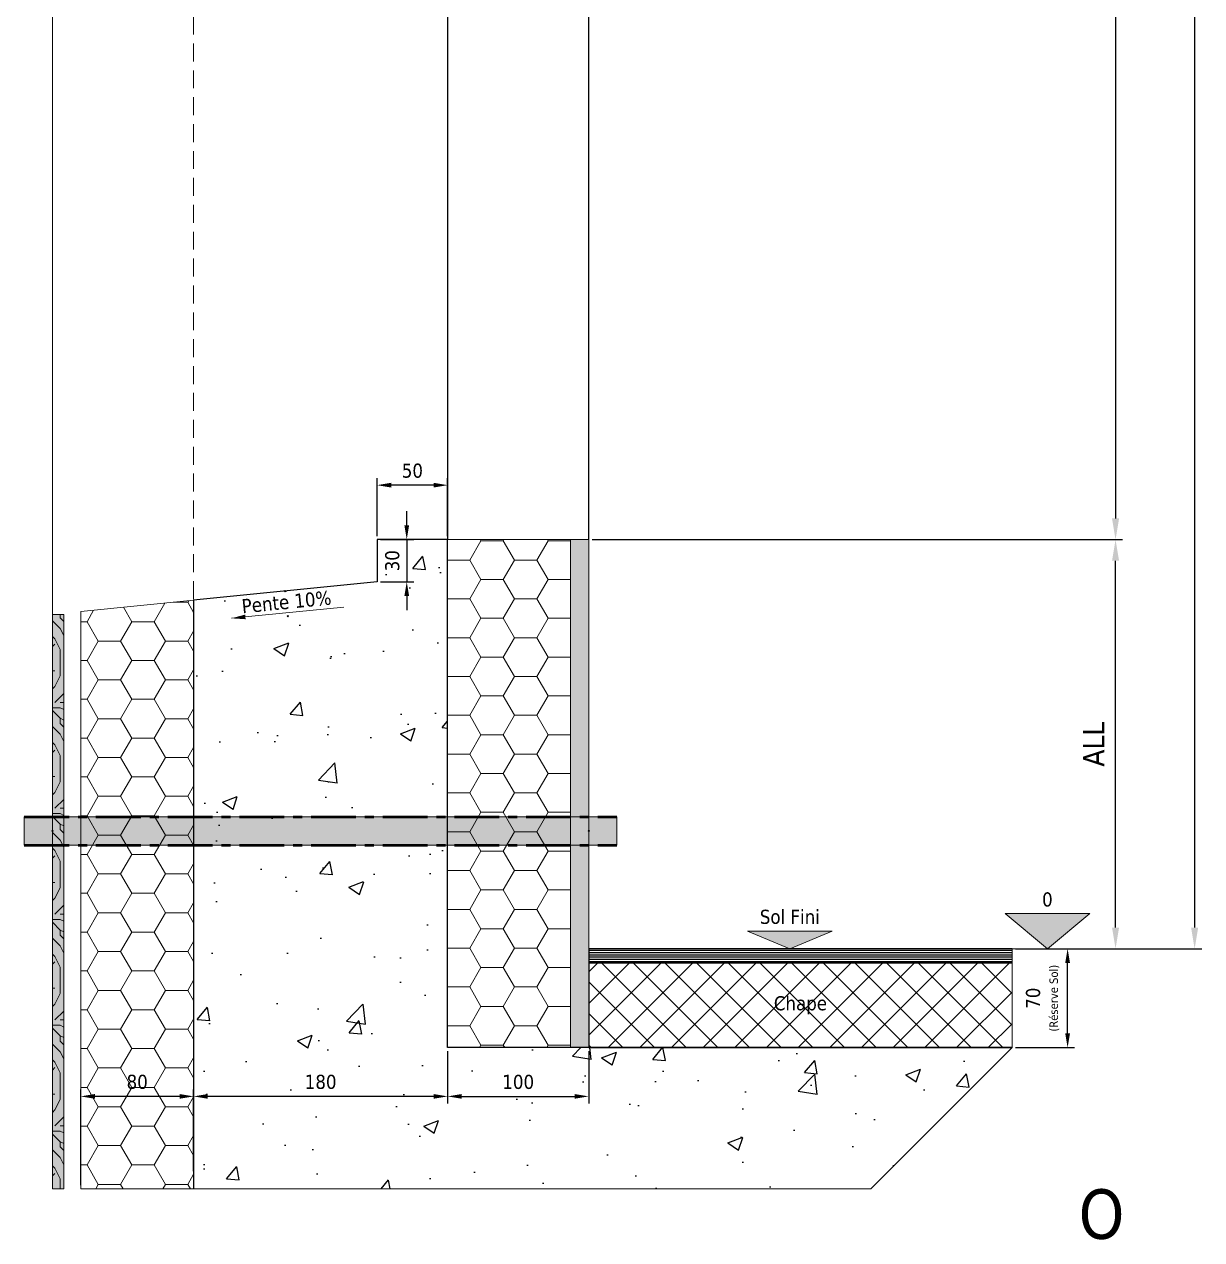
# Model space of a CAD drawing. Header units: millimetres. Extents: x -20000 to 230000, y -17405 to 24510.
# Drawn here: x 144700 to 145534, y 4888 to 5749 of the extents above; entities that cross this region are included whole.
import ezdxf
from ezdxf.enums import TextEntityAlignment as Align

# ---------------------------------------------------------------- set-up
doc = ezdxf.new("R2010")
doc.units = ezdxf.units.MM
doc.header["$PDMODE"] = 35
doc.header["$PDSIZE"] = 0.5
doc.linetypes.add('AXES', pattern=[50.800000000000004, 31.75, -6.35, 6.35, -6.35])
doc.linetypes.add('CACHE', pattern=[9.524999999999999, 6.35, -3.175])
doc.layers.get('0').update_dxf_attribs({"lineweight": 13})
doc.layers.get('Defpoints').update_dxf_attribs({"true_color": 0xc2a584})
for name, color, linetype, lineweight in [('0 - 1 (validé)', 3, 'Continuous', 13), ('1 - Axe', 1, 'AXES', 0), ('1 - BETON', 251, 'Continuous', 25), ('1 - Bois', 44, 'Continuous', 13), ('1 - Béton', 251, 'Continuous', 25), ('1 - Cotation', 32, 'Continuous', 13), ('1 - INTERROMPU', 253, 'CACHE', 13), ('1 - Isolant', 132, 'Continuous', 13), ('1 - Platre', 252, 'Continuous', 13), ('1 - Texte', 7, 'Continuous', 13), ('Texte', 7, 'Continuous', 13)]:
    doc.layers.add(name, color=color, linetype=linetype, lineweight=lineweight)
doc.layers.add('0 - Invisible', color=43, linetype='Continuous', lineweight=0, plot=False)
doc.layers.add('Non visible', color=163, linetype='Continuous', lineweight=25, plot=False)
doc.layers.add('1 - Cache', color=7, linetype='Continuous', lineweight=0, true_color=0xffffff)
doc.styles.get("Standard").update_dxf_attribs({"font": 'ARIALUNI.TTF'})
doc.styles.add('Texte Poralu', font='tahomabd.ttf')
doc.dimstyles.new('100 - 1000', dxfattribs={"dimtxt": 15, "dimasz": 15, "dimexe": 5, "dimexo": 2.5, "dimgap": 8, "dimtad": 1, "dimdec": 1, "dimtxsty": 'Texte Poralu', "dimcen": 10, "dimazin": 0, "dimtfac": 1, "dimtdec": 1, "dimtmove": 0, "dimatfit": 3, "dimfxl": 1, "dimarcsym": 0})
doc.dimstyles.new('30 - 1000', dxfattribs={"dimtxt": 10, "dimasz": 10, "dimexe": 5, "dimexo": 2.5, "dimgap": 5, "dimtad": 1, "dimdec": 1, "dimtxsty": 'Texte Poralu', "dimcen": 5, "dimazin": 0, "dimtfac": 1, "dimtdec": 1, "dimtmove": 0, "dimatfit": 3, "dimfxl": 1, "dimarcsym": 0})

# ---------------------------------------------------------------- blocks, each defined once
blk = doc.blocks.new('Cadre Coupe_Elev')
at = {"layer": 'Defpoints'}
blk.add_point((5000, 5729.996620553562), dxfattribs=at)
at = {"color": 7}
blk.add_attdef('REPERE_1', text='', height=300, dxfattribs=at).set_placement((1000, 9000), align=Align.MIDDLE_CENTER)
at = {"layer": '1 - Texte', "color": 7}
for tag, p in [('DEFINITION1', (5000, 1200)), ('DEFINITION2', (5000, 800))]:
    blk.add_attdef(tag, text='', height=250, dxfattribs=at).set_placement(p, align=Align.MIDDLE_CENTER)
at = {"layer": 'Non visible', "style": 'Texte Poralu'}
for p in [(5447.11721373623, 4905.799125232807), (5447.11721373623, 4605.799125232807)]:
    blk.add_attdef('REPERE_2', text='', height=35, dxfattribs=at).set_placement(p, align=Align.MIDDLE_LEFT)
blk = doc.blocks.new('*U1044')
at = {"layer": '1 - Béton'}
h = blk.add_hatch(dxfattribs=at)
h.set_pattern_fill('ANSI31', color=256, scale=0.5, angle=135)
h.set_pattern_definition([(180, (199.9999999999554, -2.273736754431224e-12), (-3.33066907387547e-16, -1.5875), [])])
h.paths.add_polyline_path([(0, 60.00000000000001), (299.9999999999554, 59.99999999999545), (299.9999999999554, 69.99999999999545), (0, 70)])
h = blk.add_hatch(dxfattribs=at)
h.set_pattern_fill('ANSI37', color=256, scale=5)
h.set_pattern_definition([(45, (199.9999999999554, -2.273736754431224e-12), (-11.22532015133644, 11.22532015133644), []), (135, (199.9999999999554, -2.273736754431224e-12), (-11.22532015133644, -11.22532015133644), [])])
h.paths.add_polyline_path([(0, 0), (299.9999999999554, -6.821210263295947e-12), (299.9999999999554, 59.99999999999545), (0, 60)])
h.paths.add_polyline_path([(125.9083277367138, 20.81766286097819), (173.9506380120663, 20.81766286097819), (173.9506380120663, 42.41940899932608), (125.9083277367138, 42.41940899932608)], flags=24)
at = {"layer": '0 - Invisible'}
for points in [[(0, 60.00000000000001), (299.9999999999554, 59.99999999999545), (299.9999999999554, 69.99999999999545), (0, 70), (0, 60.00000000000001)], [(0, 0), (299.9999999999554, -6.821210263295947e-12), (299.9999999999554, 59.99999999999545), (0, 60), (0, 0)]]:
    blk.add_lwpolyline(points, dxfattribs=at)
at = {"layer": '1 - Béton'}
for points in [[(299.9999999999554, 69.99999999999545), (0, 70), (0, 60.00000000000001), (299.9999999999554, 59.99999999999545)], [(299.9999999999554, 59.99999999999545), (0, 60.00000000000001), (0, 0), (299.9999999999554, -6.821210263295947e-12)]]:
    blk.add_lwpolyline(points, dxfattribs=at)
at = {"layer": 'Texte', "insert": (149.9999999999777, 29.99999999999767), "char_height": 10, "attachment_point": 5, "style": 'Texte Poralu'}
blk.add_mtext_dynamic_manual_height_columns('Chape', width=29.38230259003263, gutter_width=50, heights=[0], dxfattribs=at)
blk = doc.blocks.new('*U1049')
at = {"layer": '1 - Isolant'}
h = blk.add_hatch(dxfattribs=at)
h.set_pattern_fill('HONEY', color=256, scale=5)
h.set_pattern_definition([(0, (-58597.14088961112, -19597.49265059402), (23.8125, 13.748153225), [15.875, -31.75]), (120, (-58597.14088961112, -19597.49265059402), (-23.81249994797095, 13.74815331511695), [15.87499999999996, -31.74999999999991]), (59.99999999999999, (-58597.14088961112, -19597.49265059402), (5.202904551637744e-08, 27.49630654011694), [-31.75, 15.875])])
h.paths.add_polyline_path([(3.142641432926724e-11, -360.0000000006967), (87.00000000081997, -360.0000000006967), (87.00000000080308, 0), (0, 0)])
at = {"layer": '1 - Platre'}
h = blk.add_hatch(dxfattribs=at)
h.set_pattern_fill('AR-SAND', color=256, scale=0.1)
h.set_pattern_definition([(37.50000000000001, (-58597.14088961112, -19597.49265059402), (-0.1600031295984046, 4.894132373293424), [0, -3.860800000000001, 0, -4.318000000000001, 0, -4.1275]), (7.499999999999999, (-58597.14088961112, -19597.49265059402), (4.495232831380027, 7.168251005683543), [0, -2.0828, 0, -3.4798, 0, -1.3335]), (327.5, (-58600.26508961112, -19597.49265059402), (7.90992370241458, 0.01437184678545691), [0, -1.27, 0, -4.572, 0, -5.969]), (317.5, (-58600.26508961112, -19597.49265059402), (7.635564524722972, 2.229293232572162), [0, -0.635, 0, -2.9972, 0, -3.429])])
h.paths.add_polyline_path([(100.0000000008272, -360.0000000006967), (100.0000000008031, 0), (87.00000000080308, 0), (87.00000000081997, -360.0000000006967)])
at = {"layer": '0 - Invisible'}
for points in [[(3.142641432926724e-11, -360.0000000006967), (87.00000000081997, -360.0000000006967)], [(87.00000000081997, -360.0000000006967), (100.0000000008272, -360.0000000006967)]]:
    blk.add_lwpolyline(points, dxfattribs=at)
at = {"layer": '1 - Isolant'}
blk.add_lwpolyline([(87.00000000081997, -360.0000000006967), (87.00000000080308, 0), (0, 0), (3.142641432926724e-11, -360.0000000006967)], dxfattribs=at)
at = {"layer": '1 - Platre'}
blk.add_lwpolyline([(100.0000000008272, -360.0000000006967), (100.0000000008031, 0), (87.00000000080308, 0), (87.00000000081997, -360.0000000006967)], dxfattribs=at)
blk = doc.blocks.new('*D1631')
at = {"layer": 'Defpoints', "color": 0, "lineweight": -2, "transparency": 16777216}
for p, q in [((145000.0000245561, 5021.232209339347), (145000.0000245561, 4984.157499047593)), ((144820.0000245569, 4936.232209339347), (144820.0000245569, 4994.157499047593)), ((144990.0000245561, 4989.157499047593), (144830.0000245569, 4989.157499047593))]:
    blk.add_line(p, q, dxfattribs=at)
at = {"layer": 'Defpoints', "color": 0, "transparency": 16777216}
for p in [(145000.0000245561, 5023.732209339347), (144820.0000245569, 4989.157499047593), (144820.0000245569, 4933.732209339347)]:
    blk.add_point(p, dxfattribs=at)
for points in [[(144830.0000245569, 4990.82416571426), (144830.0000245569, 4987.490832380926), (144820.0000245569, 4989.157499047593)], [(144990.0000245561, 4990.82416571426), (144990.0000245561, 4987.490832380926), (145000.0000245561, 4989.157499047593)]]:
    blk.add_solid(points, dxfattribs=at)
at = {"layer": 'Defpoints', "color": 0, "transparency": 16777216, "insert": (144910.0000245565, 4999.385840216162), "char_height": 10, "attachment_point": 5, "style": 'Texte Poralu'}
blk.add_mtext('180', dxfattribs=at)
blk = doc.blocks.new('*D1632')
at = {"layer": '1 - Cotation', "color": 0, "lineweight": -2, "transparency": 16777216}
for p, q in [((145000.0000245561, 5021.232209339347), (145000.0000245561, 4984.157499047593)), ((145100.0000245569, 5021.23220933935), (145100.0000245569, 4984.157499047593)), ((145010.0000245561, 4989.157499047593), (145090.0000245569, 4989.157499047593))]:
    blk.add_line(p, q, dxfattribs=at)
at = {"layer": '1 - Cotation', "color": 0, "transparency": 16777216}
for points in [[(145010.0000245561, 4990.82416571426), (145010.0000245561, 4987.490832380926), (145000.0000245561, 4989.157499047593)], [(145090.0000245569, 4990.82416571426), (145090.0000245569, 4987.490832380926), (145100.0000245569, 4989.157499047593)]]:
    blk.add_solid(points, dxfattribs=at)
at = {"layer": 'Defpoints', "color": 0, "transparency": 16777216}
for p in [(145000.0000245561, 5023.732209339347), (145100.0000245569, 5023.73220933935), (145100.0000245569, 4989.157499047593)]:
    blk.add_point(p, dxfattribs=at)
at = {"layer": '1 - Cotation', "color": 0, "transparency": 16777216, "insert": (145050.0000245565, 4999.362334507633), "char_height": 10, "attachment_point": 5, "style": 'Texte Poralu'}
blk.add_mtext('100', dxfattribs=at)
blk = doc.blocks.new('*U199')
blk.add_hatch(color=256).paths.add_polyline_path([(25, 0), (55, 25), (-5, 25)])
blk.add_line((0, 0), (50, 0))
blk.add_lwpolyline([(25, 0), (55, 25), (-5, 25), (25, 0)])
at = {"style": 'Texte Poralu'}
blk.add_attdef('HAUTEUR', text='', height=10, dxfattribs=at).set_placement((25, 34.99999999999997), align=Align.MIDDLE_CENTER)
blk = doc.blocks.new('*U200')
blk.add_hatch(color=256).paths.add_polyline_path([(0, 0), (29.99999999999999, 12.5), (-30.00000000000001, 12.5)])
blk.add_lwpolyline([(0, 0), (29.99999999999999, 12.5), (-30.00000000000001, 12.5), (0, 0)])
at = {"layer": 'Texte', "insert": (-7.105427357601002e-15, 17.5), "char_height": 10, "attachment_point": 8, "style": 'Texte Poralu'}
blk.add_mtext('Sol Fini', dxfattribs=at)
blk = doc.blocks.new('*D1633')
at = {"color": 0, "lineweight": -2, "transparency": 16777216}
for p, q in [((145402.5000245568, 5093.732209339346), (145444.3285174325, 5093.732209339345)), ((145439.3285174325, 5033.732209339346), (145439.3285174325, 5083.732209339345)), ((145402.500024556, 5023.732209339347), (145444.3285174325, 5023.732209339346))]:
    blk.add_line(p, q, dxfattribs=at)
at = {"color": 0, "transparency": 16777216}
for points in [[(145437.6618507658, 5083.732209339345), (145440.9951840991, 5083.732209339345), (145439.3285174325, 5093.732209339345)], [(145437.6618507658, 5033.732209339346), (145440.9951840991, 5033.732209339346), (145439.3285174325, 5023.732209339346)]]:
    blk.add_solid(points, dxfattribs=at)
at = {"layer": 'Defpoints', "color": 0, "transparency": 16777216}
for p in [(145400.0000245568, 5093.732209339346), (145439.3285174325, 5093.732209339345), (145400.000024556, 5023.732209339347)]:
    blk.add_point(p, dxfattribs=at)
at = {"color": 0, "transparency": 16777216, "insert": (145421.6875951132, 5058.732209339369), "char_height": 10, "attachment_point": 5, "rotation": 90, "style": 'Texte Poralu'}
blk.add_mtext('70 \\P{\\H0.6x;(Réserve Sol)}', dxfattribs=at)
blk = doc.blocks.new('*D1634')
at = {"layer": 'Defpoints', "color": 0, "lineweight": -2, "transparency": 16777216}
for p, q in [((144740.0000245569, 4926.23220933935), (144740.0000245569, 4994.157499047589)), ((144810.0000245569, 4989.157499047589), (144750.0000245569, 4989.157499047589)), ((144820.0000245569, 4936.232209339347), (144820.0000245569, 4994.157499047589))]:
    blk.add_line(p, q, dxfattribs=at)
at = {"layer": 'Defpoints', "color": 0, "transparency": 16777216}
for p in [(144740.0000245569, 4989.157499047589), (144820.0000245569, 4933.732209339347), (144740.0000245569, 4923.73220933935)]:
    blk.add_point(p, dxfattribs=at)
for points in [[(144750.0000245569, 4990.824165714256), (144750.0000245569, 4987.490832380922), (144740.0000245569, 4989.157499047589)], [(144810.0000245569, 4990.824165714256), (144810.0000245569, 4987.490832380922), (144820.0000245569, 4989.157499047589)]]:
    blk.add_solid(points, dxfattribs=at)
at = {"layer": 'Defpoints', "color": 0, "transparency": 16777216, "insert": (144780.0000245569, 4999.385840216159), "char_height": 10, "attachment_point": 5, "style": 'Texte Poralu'}
blk.add_mtext('80', dxfattribs=at)
blk = doc.blocks.new('*D1629')
at = {"layer": '1 - Cotation', "color": 0, "lineweight": -2, "transparency": 16777216}
for p, q in [((145002.5000245569, 6144.331641222817), (145478.3065794677, 6144.331641222816)), ((145473.3065794677, 6129.331641222816), (145473.3065794677, 5398.732209340043)), ((145102.5000245569, 5383.732209340044), (145478.3065794677, 5383.732209340043))]:
    blk.add_line(p, q, dxfattribs=at)
at = {"layer": '1 - Cotation', "color": 0, "transparency": 16777216}
for points in [[(145470.8065794677, 6129.331641222816), (145475.8065794677, 6129.331641222816), (145473.3065794677, 6144.331641222816)], [(145470.8065794677, 5398.732209340043), (145475.8065794677, 5398.732209340043), (145473.3065794677, 5383.732209340043)]]:
    blk.add_solid(points, dxfattribs=at)
at = {"layer": 'Defpoints', "color": 0, "transparency": 16777216}
for p in [(145000.0000245569, 6144.331641222817), (145100.0000245569, 5383.732209340044), (145473.3065794677, 5383.732209340043)]:
    blk.add_point(p, dxfattribs=at)
at = {"layer": '1 - Cotation', "color": 0, "transparency": 16777216, "insert": (145457.8065794677, 5764.031925281453), "char_height": 15, "attachment_point": 5, "rotation": 90, "style": 'Texte Poralu'}
blk.add_mtext('H', dxfattribs=at)
blk = doc.blocks.new('*D1630')
at = {"layer": '1 - Cotation', "color": 0, "lineweight": -2, "transparency": 16777216}
for p, q in [((145402.500024557, 6494.331641222817), (145534.3473277371, 6494.331641222816)), ((145529.3473277371, 6479.331641222816), (145529.3473277371, 5108.73220933936)), ((145402.5000245568, 5093.73220933936), (145534.3473277371, 5093.73220933936))]:
    blk.add_line(p, q, dxfattribs=at)
at = {"layer": '1 - Cotation', "color": 0, "transparency": 16777216}
for points in [[(145526.8473277371, 6479.331641222816), (145531.8473277371, 6479.331641222816), (145529.3473277371, 6494.331641222816)], [(145526.8473277371, 5108.73220933936), (145531.8473277371, 5108.73220933936), (145529.3473277371, 5093.73220933936)]]:
    blk.add_solid(points, dxfattribs=at)
at = {"layer": 'Defpoints', "color": 0, "transparency": 16777216}
for p in [(145400.000024557, 6494.331641222817), (145400.0000245568, 5093.73220933936), (145529.3473277371, 5093.73220933936)]:
    blk.add_point(p, dxfattribs=at)
at = {"layer": '1 - Cotation', "color": 0, "transparency": 16777216, "insert": (145513.5753331098, 5794.031925281111), "char_height": 15, "attachment_point": 5, "rotation": 90, "style": 'Texte Poralu'}
blk.add_mtext('HSP', dxfattribs=at)
blk = doc.blocks.new('*U1051')
at = {"layer": '1 - Bois'}
h = blk.add_hatch(dxfattribs=at)
h.set_pattern_fill('352', color=256, scale=75, style=0, pattern_type=2)
h.set_pattern_definition([(0, (408.2500000007862, -17), (75, 75), [22.5, -52.5]), (0, (408.2500000007862, -13.25), (75, 75), [22.5, -52.5]), (0, (412.0000000007862, -5.75), (75, 75), [15, -60]), (0, (415.7500000007862, 1.75), (75, 75), [11.25, -63.75]), (0, (415.7500000007862, 9.25), (75, 75), [7.5, -67.5]), (0, (397.0000000007862, 16.75), (75, 75), [3.75, -18.75, 3.75, -48.75]), (0, (408.2500000007862, 20.5), (75, 75), [3.75, -30, 11.25, -30]), (0, (423.2500000007862, 24.25), (75, 75), [3.75, -3.75, 3.75, -63.75]), (0, (419.5000000007862, 28), (75, 75), [3.75, -71.25]), (0, (415.7500000007862, 35.5), (75, 75), [11.25, -63.75]), (0, (415.7500000007862, 43), (75, 75), [15, -60]), (0, (412.0000000007862, 50.5), (75, 75), [18.75, -22.5, 3.75, -30]), (90, (382.0000000007862, 5.5), (-74.99999999999999, 75), [3.75, -7.5, 18.75, -45]), (90, (385.7500000007862, 13), (-74.99999999999999, 75), [3.75, -3.75, 11.25, -56.25]), (90, (389.5000000007862, 43), (-74.99999999999999, 75), [7.5, -67.5]), (90, (393.2500000007862, 13), (-74.99999999999999, 75), [15, -22.5, 3.75, -33.75]), (90, (397.0000000007862, 54.25), (-74.99999999999999, 75), [3.75, -71.25]), (90, (400.7500000007862, 16.75), (-74.99999999999999, 75), [11.25, -63.75]), (90, (408.2500000007862, 20.5), (-74.99999999999999, 75), [7.5, -67.5]), (90, (415.7500000007862, 20.5), (-74.99999999999999, 75), [3.75, -11.25, 11.25, -48.75]), (90, (419.5000000007862, 24.25), (-74.99999999999999, 75), [3.75, -71.25]), (90, (423.2500000007862, 9.25), (-74.99999999999999, 75), [10.5, -64.5]), (90, (427.0000000007862, -5.75), (-74.99999999999999, 75), [7.5, -67.5]), (90, (434.5000000007862, 24.25), (-74.99999999999999, 75), [3.75, -71.25]), (90, (442.0000000007862, 20.5), (-74.99999999999999, 75), [11.25, -63.75]), (90, (449.5000000007862, 20.5), (-74.99999999999999, 75), [11.25, -63.75]), (45, (438.2500000007862, -9.5), (8.326672684688674e-15, 75.00000000142686), [5.30325, -5.30325, 5.30325, -90.15626715]), (45, (423.2500000007862, 9.25), (8.326672684688674e-15, 75.00000000142686), [10.6065, -95.45951715]), (45, (393.2500000007862, 46.75), (8.326672684688674e-15, 75.00000000142686), [10.6065, -95.45951715]), (45, (408.2500000007862, 28), (8.326672684688674e-15, 75.00000000142686), [10.6065, -95.45951715]), (45, (412.0000000007862, 13), (8.326672684688674e-15, 75.00000000142686), [10.6065, -95.45951715]), (45, (434.5000000007862, -2), (8.326672684688674e-15, 75.00000000142686), [10.6065, -95.45951715]), (45, (427.0000000007862, 1.75), (8.326672684688674e-15, 75.00000000142686), [15.9099, -90.15611715]), (45, (404.5000000007862, 35.5), (8.326672684688674e-15, 75.00000000142686), [5.30325, -100.76276715]), (45, (400.7500000007862, 43), (8.326672684688674e-15, 75.00000000142686), [5.30325, -100.76276715]), (45, (430.7500000007862, 43), (8.326672684688674e-15, 75.00000000142686), [5.30325, -100.76276715]), (45, (400.7500000007862, 5.5), (8.326672684688674e-15, 75.00000000142686), [5.30325, -100.76276715]), (45, (442.0000000007862, 31.75), (8.326672684688674e-15, 75.00000000142686), [5.30325, -100.76276715]), (45, (415.7500000007862, 24.25), (8.326672684688674e-15, 75.00000000142686), [5.30325, -100.76276715]), (45, (423.2500000007862, 31.75), (8.326672684688674e-15, 75.00000000142686), [5.30325, -100.76276715]), (135, (419.5000000007862, 16.75), (-75.00000000142686, 8.326672684688674e-15), [5.30325, -5.30325, 15.9099, -79.54961714999999]), (135, (430.7500000007862, 16.75), (-75.00000000142686, 8.326672684688674e-15), [5.30325, -100.76276715]), (135, (430.7500000007862, -9.5), (-75.00000000142686, 8.326672684688674e-15), [5.30325, -100.76276715]), (135, (415.7500000007862, 9.25), (-75.00000000142686, 8.326672684688674e-15), [5.30325, -100.76276715]), (135, (427.0000000007862, 24.25), (-75.00000000142686, 8.326672684688674e-15), [5.30325, -100.76276715]), (135, (408.2500000007862, 5.5), (-75.00000000142686, 8.326672684688674e-15), [5.30325, -100.76276715]), (135, (438.2500000007862, 5.5), (-75.00000000142686, 8.326672684688674e-15), [5.30325, -100.76276715]), (135, (385.7500000007862, -17), (-75.00000000142686, 8.326672684688674e-15), [5.30325, -100.76276715]), (135, (389.5000000007862, -13.25), (-75.00000000142686, 8.326672684688674e-15), [10.6065, -95.45951715]), (135, (393.2500000007862, -9.5), (-75.00000000142686, 8.326672684688674e-15), [10.6065, -95.45951715]), (135, (400.7500000007862, -9.5), (-75.00000000142686, 8.326672684688674e-15), [10.6065, -95.45951715]), (135, (404.5000000007862, -2), (-75.00000000142686, 8.326672684688674e-15), [10.6065, -95.45951715]), (135, (434.5000000007862, 28), (-75.00000000142686, 8.326672684688674e-15), [10.6065, -95.45951715]), (135, (449.5000000007862, -9.5), (-75.00000000142686, 8.326672684688674e-15), [10.6065, -95.45951715]), (135, (453.2500000007862, 50.5), (-75.00000000142686, 8.326672684688674e-15), [10.6065, -95.45951715]), (135, (453.2500000007862, 43), (-75.00000000142686, 8.326672684688674e-15), [10.6065, -95.45951715]), (135, (445.7500000007862, 39.25), (-75.00000000142686, 8.326672684688674e-15), [10.6065, -95.45951715]), (135, (393.2500000007862, 39.25), (-75.00000000142686, 8.326672684688674e-15), [15.9099, -90.15611715]), (135, (442.0000000007862, 31.75), (-75.00000000142686, 8.326672684688674e-15), [15.9099, -90.15611715]), (26.56505119999999, (400.7500000007862, 54.25), (75.00000000000706, 3.000483611570459e-08), [8.385, -159.320098275]), (26.56505119999999, (400.7500000007862, 16.75), (75.00000000000706, 3.000483611570459e-08), [8.385, -159.320098275]), (26.56505119999999, (408.2500000007862, 39.25), (75.00000000000706, 3.000483611570459e-08), [8.385, -159.320098275]), (26.56505119999999, (430.7500000007862, -13.25), (75.00000000000706, 3.000483611570459e-08), [8.385, -159.320098275]), (26.56505119999999, (427.0000000007862, -5.75), (75.00000000000706, 3.000483611570459e-08), [8.385, -159.320098275]), (26.56505119999999, (404.5000000007862, 9.25), (75.00000000000706, 3.000483611570459e-08), [8.385, -159.320098275]), (26.56505119999999, (404.5000000007862, 46.75), (75.00000000000706, 3.000483611570459e-08), [8.385, -159.320098275]), (26.56505119999999, (427.0000000007862, 24.25), (75.00000000000706, 3.000483611570459e-08), [16.77, -150.935098275]), (63.43494882, (427.0000000007862, 35.5), (3.824898731075166e-09, 75.00000000000705), [8.384999999999978, -159.3200982749996]), (63.43494882, (438.2500000007862, 13), (3.824898731075166e-09, 75.00000000000705), [8.384999999999978, -159.3200982749996]), (63.43494882, (400.7500000007862, 28), (3.824898731075166e-09, 75.00000000000705), [8.384999999999978, -159.3200982749996]), (63.43494882, (385.7500000007862, 31.75), (3.824898731075166e-09, 75.00000000000705), [8.384999999999978, -159.3200982749996]), (63.43494882, (430.7500000007862, 16.75), (3.824898731075166e-09, 75.00000000000705), [8.384999999999978, -159.3200982749996]), (63.43494882, (423.2500000007862, 16.75), (3.824898731075166e-09, 75.00000000000705), [8.384999999999978, -159.3200982749996]), (63.43494882, (393.2500000007862, 28), (3.824898731075166e-09, 75.00000000000705), [16.76999999999996, -150.9350982749997]), (63.43494882, (449.5000000007862, 1.75), (3.824898731075166e-09, 75.00000000000705), [16.76999999999996, -150.9350982749997]), (63.43494882, (442.0000000007862, 5.5), (3.824898731075166e-09, 75.00000000000705), [16.76999999999996, -150.9350982749997]), (116.5650512, (382.0000000007862, -5.75), (-3.000486109572265e-08, 75.00000000000705), [8.384999999999978, -159.3200982749996]), (116.5650512, (382.0000000007862, 35.5), (-3.000486109572265e-08, 75.00000000000705), [8.384999999999978, -159.3200982749996]), (116.5650512, (397.0000000007862, -17), (-3.000486109572265e-08, 75.00000000000705), [8.384999999999978, -159.3200982749996]), (116.5650512, (389.5000000007862, 50.5), (-3.000486109572265e-08, 75.00000000000705), [8.384999999999978, -159.3200982749996]), (116.5650512, (397.0000000007862, 5.5), (-3.000486109572265e-08, 75.00000000000705), [8.384999999999978, -159.3200982749996]), (116.5650512, (412.0000000007862, 13), (-3.000486109572265e-08, 75.00000000000705), [8.384999999999978, -159.3200982749996]), (116.5650512, (419.5000000007862, 28), (-3.000486109572265e-08, 75.00000000000705), [8.384999999999978, -159.3200982749996]), (116.5650512, (385.7500000007862, -2), (2.408598827469133e-05, 75.00001205800363), [8.384999999999978, -159.3200982749996]), (116.5650512, (404.5000000007862, 9.25), (-3.000486109572265e-08, 75.00000000000705), [8.384999999999978, -159.3200982749996]), (116.5650512, (427.0000000007862, 1.75), (-3.000486109572265e-08, 75.00000000000705), [8.384999999999978, -159.3200982749996]), (116.5650512, (434.5000000007862, 9.25), (-3.000486109572265e-08, 75.00000000000705), [8.384999999999978, -159.3200982749996]), (116.5650512, (449.5000000007862, 31.75), (-3.000486109572265e-08, 75.00000000000705), [8.384999999999978, -159.3200982749996]), (116.5650512, (393.2500000007862, 54.25), (-3.000486109572265e-08, 75.00000000000705), [8.384999999999978, -159.3200982749996]), (116.5650512, (382.0000000007862, 50.5), (-3.000486109572265e-08, 75.00000000000705), [16.76999999999996, -150.9350982749997]), (116.5650512, (393.2500000007862, -2), (-3.000486109572265e-08, 75.00000000000705), [16.76999999999996, -150.9350982749997]), (153.43494882, (382.0000000007862, -13.25), (-75.00000000000705, 3.82492371109322e-09), [8.385, -159.320098275]), (153.43494882, (445.7500000007862, -17), (-75.00000000000705, 3.82492371109322e-09), [8.385, -159.320098275]), (153.43494882, (442.0000000007862, 20.5), (-75.00000000000705, 3.82492371109322e-09), [8.385, -159.320098275]), (153.43494882, (412.0000000007862, -5.75), (-75.00000000000705, 3.82492371109322e-09), [8.385, -159.320098275]), (153.43494882, (408.2500000007862, -13.25), (-75.00000000000705, 3.82492371109322e-09), [8.385, -159.320098275]), (153.43494882, (415.7500000007862, 1.75), (-75.00000000000705, 3.82492371109322e-09), [8.385, -159.320098275]), (153.43494882, (438.2500000007862, 46.75), (-75.00000000000705, 3.82492371109322e-09), [8.385, -159.320098275]), (153.43494882, (445.7500000007862, 50.5), (-75.00000000000705, 3.82492371109322e-09), [16.77, -150.935098275])])
h.paths.add_polyline_path([(0, 0), (407.0000000007862, 0), (407.0000000007862, 8), (0, 8)])
at = {"layer": '1 - Cache'}
h = blk.add_hatch(color=256, dxfattribs=at)
h.dxf.hatch_style = 2
h.paths.add_polyline_path([(0, 0), (407.0000000007862, 0), (407.0000000007862, 8), (0, 8)])
at = {"layer": '1 - Bois'}
blk.add_lwpolyline([(0, 0), (407.0000000007862, 0), (407.0000000007862, 8), (0, 8)], close=True, dxfattribs=at)
blk = doc.blocks.new('*U1050')
at = {"layer": '1 - Isolant'}
h = blk.add_hatch(dxfattribs=at)
h.set_pattern_fill('HONEY', color=256, scale=5, style=0)
h.set_pattern_definition([(0, (19.99999999999998, -215.0000000007813), (23.8125, 13.748153225), [15.875, -31.75]), (120, (19.99999999999998, -215.0000000007813), (-23.81249994797095, 13.74815331511695), [15.87499999999992, -31.74999999999983]), (59.99999999999999, (19.99999999999998, -215.0000000007813), (5.202904551637744e-08, 27.49630654011694), [-31.75, 15.875])])
h.paths.add_polyline_path([(-7.660165728681047e-14, -417.0000000007813), (0, 0), (-79.99999999999994, -7.999999999999996), (-79.99999999999999, -417.0000000007813)])
at = {"layer": '0 - Invisible'}
blk.add_lwpolyline([(-79.99999999999999, -417.0000000007813), (-7.660165728681047e-14, -417.0000000007813)], dxfattribs=at)
at = {"layer": '1 - Isolant'}
blk.add_lwpolyline([(-7.660165728681047e-14, -417.0000000007813), (0, 0), (-79.99999999999994, -7.999999999999996), (-79.99999999999999, -417.0000000007813)], dxfattribs=at)
blk = doc.blocks.new('*U228')
at = {"layer": '1 - Cache'}
blk.add_hatch(color=256, dxfattribs=at).paths.add_polyline_path([(-20, -10), (400.0000000000182, -10), (400.0000000000182, 10), (-20, 10)])
at = {"layer": '0 - Invisible'}
blk.add_lwpolyline([(-20, -10), (400.0000000000182, -10), (400.0000000000182, 10), (-20, 10)], close=True, dxfattribs=at)
for p in [(0, 0), (380.0000000000182, 0)]:
    blk.add_point(p, dxfattribs=at)
at = {"layer": '1 - Axe', "lineweight": 50}
for p, q in [((-20, 10), (400.0000000000182, 10)), ((-20, -10), (400.0000000000182, -10))]:
    blk.add_line(p, q, dxfattribs=at)
blk = doc.blocks.new('*D1647')
at = {"layer": '1 - Cotation', "color": 0, "lineweight": -2, "transparency": 16777216}
for p, q in [((144950.000024556, 5386.232209340044), (144950.000024556, 5427.270608075254)), ((145000.000024556, 5386.232209340044), (145000.000024556, 5427.270608075254)), ((144990.000024556, 5422.270608075254), (144960.000024556, 5422.270608075254))]:
    blk.add_line(p, q, dxfattribs=at)
at = {"layer": '1 - Cotation', "color": 0, "transparency": 16777216}
for points in [[(144960.000024556, 5423.937274741921), (144960.000024556, 5420.603941408587), (144950.000024556, 5422.270608075254)], [(144990.000024556, 5423.937274741921), (144990.000024556, 5420.603941408587), (145000.000024556, 5422.270608075254)]]:
    blk.add_solid(points, dxfattribs=at)
at = {"layer": 'Defpoints', "color": 0, "transparency": 16777216}
for p in [(144950.000024556, 5422.270608075254), (144950.000024556, 5383.732209340044), (145000.000024556, 5383.732209340044)]:
    blk.add_point(p, dxfattribs=at)
at = {"layer": '1 - Cotation', "color": 0, "transparency": 16777216, "insert": (144975.000024556, 5432.475443535294), "char_height": 10, "attachment_point": 5, "style": 'Texte Poralu'}
blk.add_mtext('50', dxfattribs=at)
blk = doc.blocks.new('*D1648')
at = {"layer": '1 - Cotation', "color": 0, "lineweight": -2, "transparency": 16777216}
for p, q in [((144971.0125322982, 5393.732209340044), (144971.0125322982, 5403.732209340044)), ((144952.500024556, 5383.732209340044), (144976.0125322982, 5383.732209340044)), ((144971.0125322982, 5383.732209340044), (144971.0125322982, 5353.732209340044)), ((144952.500024556, 5353.732209340044), (144976.0125322982, 5353.732209340044)), ((144971.0125322982, 5343.732209340044), (144971.0125322982, 5333.732209340044))]:
    blk.add_line(p, q, dxfattribs=at)
at = {"layer": '1 - Cotation', "color": 0, "transparency": 16777216}
for points in [[(144969.3458656316, 5393.732209340044), (144972.6791989649, 5393.732209340044), (144971.0125322982, 5383.732209340044)], [(144969.3458656316, 5343.732209340044), (144972.6791989649, 5343.732209340044), (144971.0125322982, 5353.732209340044)]]:
    blk.add_solid(points, dxfattribs=at)
at = {"layer": 'Defpoints', "color": 0, "transparency": 16777216}
for p in [(144950.000024556, 5383.732209340044), (144950.000024556, 5353.732209340044), (144971.0125322982, 5353.732209340044)]:
    blk.add_point(p, dxfattribs=at)
at = {"layer": '1 - Cotation', "color": 0, "transparency": 16777216, "insert": (144960.8043388798, 5368.732209340067), "char_height": 10, "attachment_point": 5, "rotation": 90, "style": 'Texte Poralu'}
blk.add_mtext('30', dxfattribs=at)
blk = doc.blocks.new('*D1638')
at = {"layer": '1 - Cotation', "color": 0, "lineweight": -2, "transparency": 16777216}
for p, q in [((145102.5000245569, 5383.732209340044), (145478.3065794677, 5383.732209340043)), ((145473.3065794677, 5108.73220933936), (145473.3065794677, 5368.732209340043)), ((145402.5000245568, 5093.73220933936), (145478.3065794677, 5093.73220933936))]:
    blk.add_line(p, q, dxfattribs=at)
at = {"layer": '1 - Cotation', "color": 0, "transparency": 16777216}
for points in [[(145470.8065794677, 5368.732209340043), (145475.8065794677, 5368.732209340043), (145473.3065794677, 5383.732209340043)], [(145470.8065794677, 5108.73220933936), (145475.8065794677, 5108.73220933936), (145473.3065794677, 5093.73220933936)]]:
    blk.add_solid(points, dxfattribs=at)
at = {"layer": 'Defpoints', "color": 0, "transparency": 16777216}
for p in [(145100.0000245569, 5383.732209340044), (145473.3065794677, 5383.732209340043), (145400.0000245568, 5093.73220933936)]:
    blk.add_point(p, dxfattribs=at)
at = {"layer": '1 - Cotation', "color": 0, "transparency": 16777216, "insert": (145457.8065794677, 5238.732209339725), "char_height": 15, "attachment_point": 5, "rotation": 90, "style": 'Texte Poralu'}
blk.add_mtext('ALL', dxfattribs=at)
blk = doc.blocks.new('*U614')
at = {"layer": '0 - Invisible'}
for p in [(0, 0), (1.782078862990602, -17.82078862990238)]:
    blk.add_point(p, dxfattribs=at)
at = {"layer": 'Texte', "insert": (1.284560267886263, -12.84560267885354), "char_height": 10, "attachment_point": 8, "rotation": 5.710593137499643, "style": 'Texte Poralu'}
blk.add_mtext('Pente 10%', dxfattribs=at)
at = {"layer": 'Texte'}
blk.add_leader([(-38.26816804295959, -19.31334441521903), (41.33480717384009, -11.3530468935387)], dimstyle='30 - 1000', override={"dimgap": 2, "dimtad": 0}, dxfattribs=at)
blk = doc.blocks.new('*U1048')
at = {"layer": '1 - BETON'}
h = blk.add_hatch(dxfattribs=at)
h.set_pattern_fill('CONCRETE', color=256, scale=15, style=0, pattern_type=2)
h.set_pattern_definition([(49.99999999999999, (110.0000000008331, -57.00000000061027), (107.589027390113, -9.412820247389266), [11.25, -123.75]), (355, (110.0000000008331, -57.00000000061027), (-20.81270004195, 112.8288200550018), [9, -99]), (100.4514, (118.9657520008331, -57.78440100061027), (86.77640725710323, 103.415931309143), [9.5610285, -105.1713168]), (46.18420000000002, (110.0000000008331, -27.00000000061027), (160.0861572938467, -24.82785214935271), [16.87499999999967, -185.6249999999974]), (96.6356, (123.3405117508331, -29.06899605061028), (140.1994058323055, 146.1176806350663), [14.3415432, -157.75695]), (351.1842, (110.0000000008331, -27.00000000061027), (140.1992917700441, 146.1177901387987), [13.5, -148.5]), (21, (125.0000000008331, -34.50000000061027), (89.53605781776925, -60.39283359980082), [11.25, -123.75]), (326.0000000000001, (125.0000000008331, -34.50000000061027), (36.49729978823726, 108.772506757028), [9, -99]), (71.4514, (132.4613349508331, -39.53274090061024), (126.0333942872235, 48.37957450649286), [9.5610285, -105.1713168]), (37.50000000000001, (110.0000000008331, -57.00000000061027), (1.8239782975936, 49.93407807469672), [0, -97.8, 0, -100.5, 0, -99.375]), (7.499999999999999, (110.0000000008331, -57.00000000061027), (39.46043061632229, 59.16175678235403), [0, -57.3, 0, -95.55, 0, -37.875]), (327.5, (76.5500000008331, -57.00000000061027), (80.07336542586135, -3.383230760156963), [0, -37.5, 0, -117, 0, -155.25]), (317.5, (61.55000000083309, -57.00000000061027), (87.47792540135794, 15.01574734984766), [0, -48.75, 0, -77.69999999999999, 0, -110.25])])
h.paths.add_polyline_path([(-143.1519566087397, -56.47670254198381), (-153.2681680425412, -55.8133444151772), (-143.483635672143, -53.15991190795052)], flags=8)
edge = h.paths.add_edge_path(flags=0)
edge.add_line((-143.3177961404413, -54.81830722496716), (-73.66519282574154, -47.85304689349687))
h.paths.add_polyline_path([(-154.6117021398676, -58.5934676324843), (-72.09846032577867, -50.34214345107541), (-74.24791440389178, -28.84760266994424), (-156.7611562179807, -37.09892685135313)], flags=24)
h.paths.add_polyline_path([(400, -360.0000000006976), (300.0000000000036, -460.0000000006939), (-179.9999999991669, -460.0000000006976), (-179.9999999991633, -42.99999999991633), (-50, -30), (-50, 0), (0, 0), (0, -360.0000000006976)])
at = {"layer": '0 - Invisible'}
blk.add_lwpolyline([(400, -360.0000000006976), (300.0000000000036, -460.0000000006939), (-179.9999999991669, -460.0000000006976)], dxfattribs=at)
at = {"layer": '1 - BETON'}
blk.add_lwpolyline([(400, -360.0000000006976), (0, -360.0000000006976), (0, 0), (-50, 0), (-50, -30), (-179.9999999991633, -42.99999999991633), (-179.9999999991669, -460.0000000006976)], dxfattribs=at)
blk.add_blockref('*U614', (-114.9999999995816, -36.49999999995816))

msp = doc.modelspace()

# ---------------------------------------------------------------- linework, layer by layer
at = {"layer": '1 - BETON', "ltscale": 2}
msp.add_line((145100.000024556, 5383.732209340044), (145100.0000245569, 6334.331641222817), dxfattribs=at)
msp.add_lwpolyline([(145000.0000245569, 6154.331641222817), (145000.000024556, 5383.732209340044), (145000.000024556, 5383.732209340044)], dxfattribs=at)
at = {"layer": '1 - Bois'}
msp.add_line((144720.0000245569, 6144.331641222817), (144720.0000245569, 5330.732209340133), dxfattribs=at)
at = {"layer": '1 - INTERROMPU', "ltscale": 2}
msp.add_line((144820.0000245569, 6154.331641222817), (144820.0000245569, 5340.732209340128), dxfattribs=at)

# ---------------------------------------------------------------- block references
for name, p in [('*U1048', (145000.000024556, 5383.732209340044)), ('*U1049', (145000.000024556, 5383.732209340044)), ('*U1050', (144820.0000245569, 5340.732209340128)), ('*U228', (144720.0000245569, 5177.244360944373)), ('*U1044', (145100.0000245569, 5023.732209339365))]:
    msp.add_blockref(name, p)
at = {"xscale": -1, "rotation": 270}
msp.add_blockref('*U1051', (144720.0000245569, 4923.732209339347), dxfattribs=at)
at = {"layer": '0 - 1 (validé)'}
ref = msp.add_blockref('Cadre Coupe_Elev', (140000, 0), dxfattribs=at)
ref.add_attrib('REPERE_2', 'O', dxfattribs={"layer": 'Non visible', "height": 35, "style": 'Texte Poralu'}).set_placement((145447.1172137362, 4905.799125232807), align=Align.MIDDLE_LEFT)
at = {"layer": 'Texte'}
msp.add_blockref('*U199', (145400.0000245568, 5093.732209339346), dxfattribs=at).add_auto_attribs({'HAUTEUR': '0'})
msp.add_blockref('*U200', (145242.5000245568, 5093.732209339362), dxfattribs=at)

# ---------------------------------------------------------------- dimensions: what is measured, and where the dimension line sits
dim = msp.add_linear_dim(base=(145439.3285174325, 5093.732209339345), p1=(145400.000024556, 5023.732209339347), p2=(145400.0000245568, 5093.732209339346), angle=90, text='<> \\P{\\H0.6x;(Réserve Sol)}', dimstyle='30 - 1000')
dim.commit()
dim.dimension.update_dxf_attribs({"geometry": '*D1633', "text_midpoint": (145421.6875951132, 5058.732209339369)})
at = {"layer": '1 - Cotation'}
for base, p1, p2, text, picture, middle in [((145529.3473277371, 5093.73220933936), (145400.000024557, 6494.331641222817), (145400.0000245568, 5093.73220933936), 'HSP', '*D1630', (145513.5753331098, 5794.031925281111)), ((145473.3065794677, 5383.732209340043), (145000.0000245569, 6144.331641222817), (145100.0000245569, 5383.732209340044), 'H', '*D1629', (145457.8065794677, 5764.031925281453)), ((145473.3065794677, 5383.732209340043), (145400.0000245568, 5093.73220933936), (145100.0000245569, 5383.732209340044), 'ALL', '*D1638', (145457.8065794677, 5238.732209339725))]:
    dim = msp.add_linear_dim(base=base, p1=p1, p2=p2, angle=90, text=text, dimstyle='100 - 1000', dxfattribs=at)
    dim.commit()
    dim.dimension.update_dxf_attribs({"geometry": picture, "text_midpoint": middle})
for base, p1, p2, picture, middle in [((144950.000024556, 5422.270608075254), (145000.000024556, 5383.732209340044), (144950.000024556, 5383.732209340044), '*D1647', (144975.000024556, 5432.475443535294)), ((145100.0000245569, 4989.157499047593), (145000.0000245561, 5023.732209339347), (145100.0000245569, 5023.73220933935), '*D1632', (145050.0000245565, 4999.362334507633))]:
    dim = msp.add_linear_dim(base=base, p1=p1, p2=p2, dimstyle='30 - 1000', dxfattribs=at)
    dim.commit()
    dim.dimension.update_dxf_attribs({"geometry": picture, "text_midpoint": middle})
dim = msp.add_linear_dim(base=(144971.0125322982, 5353.732209340044), p1=(144950.000024556, 5383.732209340044), p2=(144950.000024556, 5353.732209340044), angle=90, dimstyle='30 - 1000', dxfattribs=at)
dim.commit()
dim.dimension.update_dxf_attribs({"geometry": '*D1648', "text_midpoint": (144960.8043388798, 5368.732209340067)})
at = {"layer": 'Defpoints'}
for base, p1, p2, picture, middle in [((144820.0000245569, 4989.157499047593), (145000.0000245561, 5023.732209339347), (144820.0000245569, 4933.732209339347), '*D1631', (144910.0000245565, 4999.385840216162)), ((144740.0000245569, 4989.157499047589), (144820.0000245569, 4933.732209339347), (144740.0000245569, 4923.73220933935), '*D1634', (144780.0000245569, 4999.385840216159))]:
    dim = msp.add_linear_dim(base=base, p1=p1, p2=p2, dimstyle='30 - 1000', dxfattribs=at)
    dim.commit()
    dim.dimension.update_dxf_attribs({"geometry": picture, "text_midpoint": middle})

doc.saveas('drawing.dxf')
